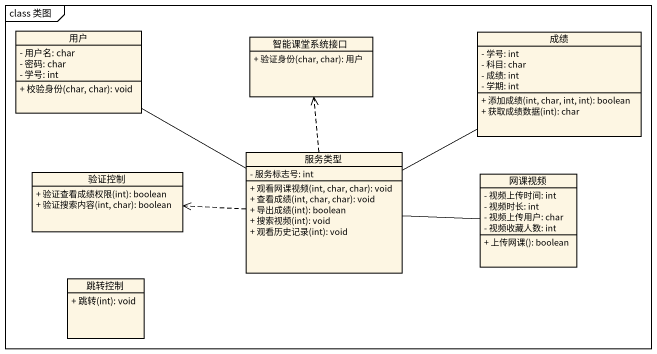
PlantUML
@startuml
mainframe class 类图
hide circle
hide empty members
skinparam classAttributeIconSize 0
class 用户 {
  - 用户名: char
  - 密码: char
  - 学号: int
  + 校验身份(char, char): void
}
class 成绩 {
  - 学号: int
  - 科目: char
  - 成绩: int
  - 学期: int
  + 添加成绩(int, char, int, int): boolean
  + 获取成绩数据(int): char
}
class 智能课堂系统接口 {
  + 验证身份(char, char): 用户
}
class 验证控制 {
  + 验证查看成绩权限(int): boolean
  + 验证搜索内容(int, char): boolean
}
class 服务类型 {
  - 服务标志号: int
  + 观看网课视频(int, char, char): void
  + 查看成绩(int, char, char): void
  + 导出成绩(int): boolean
  + 搜索视频(int): void
  + 观看历史记录(int): void
}
class 网课视频 {
  - 视频上传时间: int
  - 视频时长: int
  - 视频上传用户: char
  - 视频收藏人数: int
  + 上传网课(): boolean
}
class 跳转控制 {
  + 跳转(int): void
}
用户 -right- 服务类型
服务类型 -right- 成绩
服务类型 .up.> 智能课堂系统接口
服务类型 .left.> 验证控制
服务类型 -right- 网课视频
@enduml
